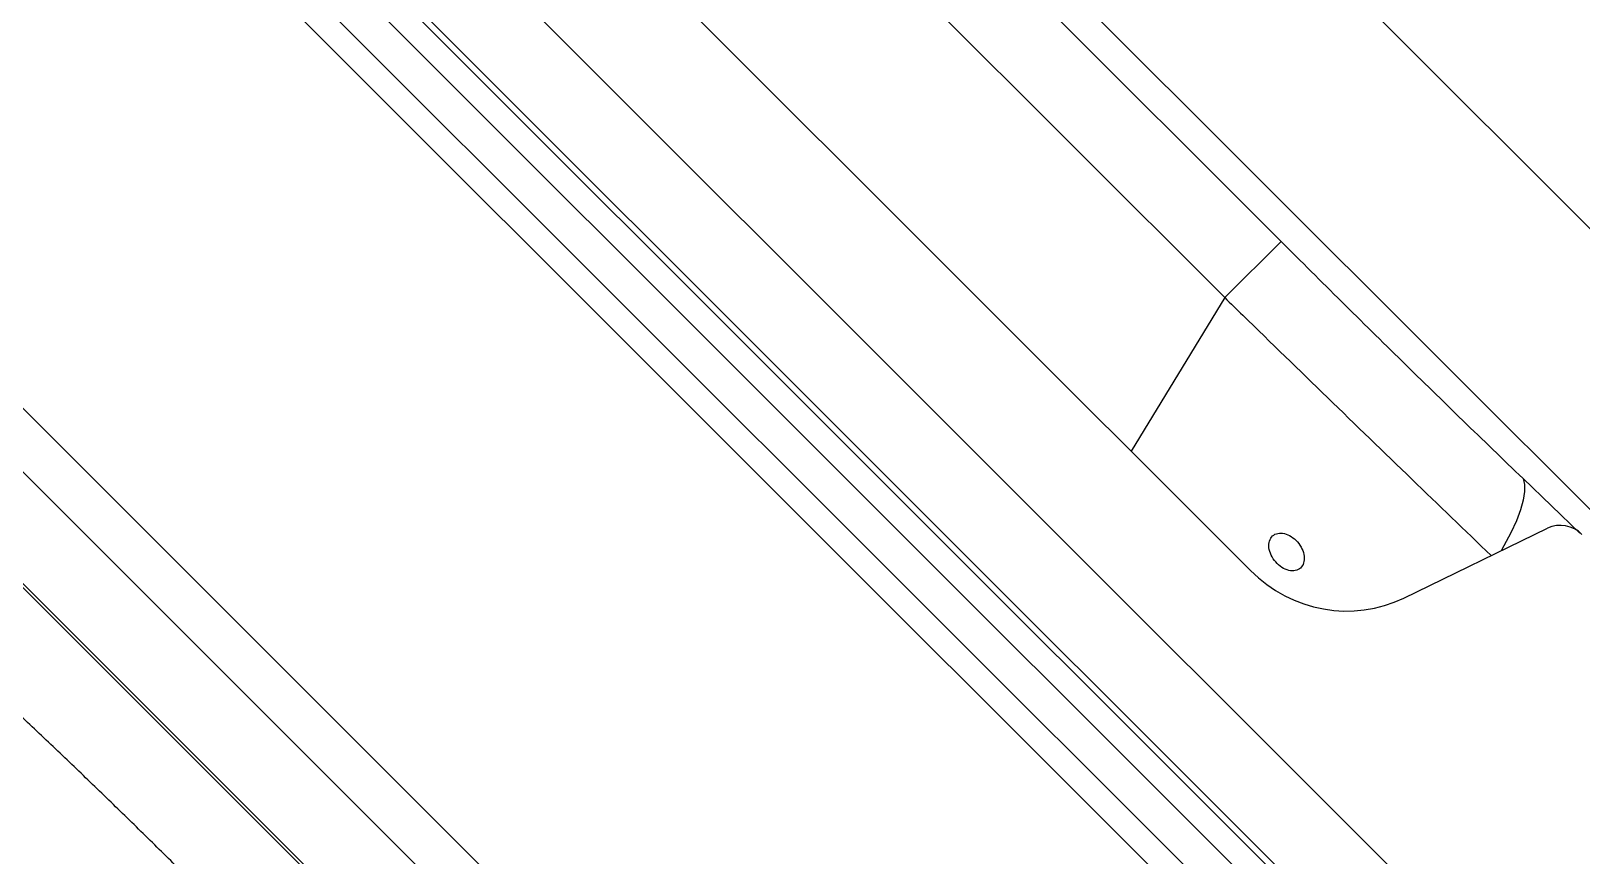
# Model space of a CAD drawing. Extents: x 527 to 611, y 788 to 934.
# Drawn here: x 598.96 to 604.59, y 875.97 to 878.96 of the extents above; entities that cross this region are included whole.
import ezdxf

# ---------------------------------------------------------------- set-up
doc = ezdxf.new("R2010")
doc.units = 0
doc.header["$MEASUREMENT"] = 0
doc.layers.add('1', color=4, linetype='Continuous')
doc.layers.add('GEOMETRY', color=4, linetype='Continuous', lineweight=25)

# ---------------------------------------------------------------- blocks, each defined once
blk = doc.blocks.new('2026_FLASH')
at = {"layer": 'GEOMETRY'}
for p, q in [((79.4272, 73.0353), (73.0352, 79.4273)), ((72.7838, 78.6581), (78.6581, 72.7838)), ((72.4464, 76.9721), (76.972, 72.4464)), ((76.7675, 72.2422), (72.242, 76.7676)), ((72.5736, 76.4028), (76.4028, 72.5736)), ((74.8805, 76.4144), (76.4144, 74.8805)), ((76.3416, 72.5125), (72.5124, 76.3416)), ((76.3038, 73.6845), (73.6845, 76.3038)), ((74.6761, 76.21), (76.21, 74.6761)), ((69.7236, 76.1656), (76.1656, 69.7237)), ((69.9749, 76.1466), (76.1466, 69.9749)), ((72.5405, 76.1364), (76.1364, 72.5406)), ((76.0729, 72.477), (72.477, 76.0728)), ((70.0066, 75.463), (75.463, 70.0066)), ((70.0139, 75.4703), (75.4703, 70.0139)), ((76.4144, 74.8805), (76.21, 74.6761)), ((76.21, 74.6761), (75.8704, 74.1179)), ((77.293, 74.0188), (77.4991, 73.8206)), ((76.8604, 73.5848), (77.3824, 73.8385))]:
    blk.add_line(p, q, dxfattribs=at)
at = {"layer": 'GEOMETRY', "flags": 128}
blk.add_lwpolyline([(77.293, 74.0188), (77.2985, 73.9977), (77.2989, 73.9717), (77.294, 73.9408), (77.2839, 73.9053), (77.2688, 73.8654), (77.2486, 73.8216), (77.2236, 73.7739), (77.2137, 73.7565)], dxfattribs=at)
at = {"layer": 'GEOMETRY'}
for centre, major_axis, ratio, start_param, end_param in [((77.4338, 73.7511), (0.0965, -0.0402), 0.922125, 1.151051, 2.458075), ((76.6415, 74.0401), (-0.1929, 0.4669), 0.965222, 1.977157, 3.200048)]:
    blk.add_ellipse(centre, major_axis=major_axis, ratio=ratio, start_param=start_param, end_param=end_param, dxfattribs=at)
for points, knots in [([(76.4144, 74.8805), (76.4876, 74.8074), (76.5608, 74.7345), (76.7075, 74.5892), (76.7809, 74.5168), (76.9276, 74.3729), (77.001, 74.3013), (77.1473, 74.1592), (77.2202, 74.0887), (77.293, 74.0188)], [0, 0, 0, 0, 0.25, 0.25, 0.5, 0.5, 0.75, 0.75, 1, 1, 1, 1]), ([(76.21, 74.6761), (76.21, 74.6761), (76.232, 74.6547), (76.3564, 74.5334), (76.5834, 74.3125), (76.8848, 74.0206), (77.0817, 73.831), (77.1774, 73.7388)], [0, 0, 0, 0, 0.0000017, 0.0677494, 0.383937, 0.700471, 1, 1, 1, 1]), ([(76.3736, 73.754), (76.3763, 73.7451), (76.3848, 73.7271), (76.4051, 73.7039), (76.4298, 73.6879), (76.4552, 73.6817), (76.4775, 73.6862), (76.4933, 73.7008), (76.5002, 73.7232), (76.4971, 73.7501), (76.4844, 73.7772), (76.4642, 73.8005), (76.4394, 73.8164), (76.4138, 73.8225), (76.3914, 73.8179), (76.3755, 73.8033), (76.3687, 73.7809), (76.3709, 73.763), (76.3736, 73.754)], [0, 0, 0, 0, 0.062534, 0.125017, 0.187472, 0.249921, 0.312391, 0.374911, 0.437455, 0.499943, 0.562401, 0.624854, 0.687324, 0.749839, 0.812385, 0.874875, 0.937331, 1, 1, 1, 1]), ([(73.1573, 71.8388), (73.1306, 71.867), (73.0772, 71.9235), (72.9967, 72.0079), (72.916, 72.092), (72.8349, 72.1757), (72.7536, 72.2592), (72.6719, 72.3423), (72.59, 72.4252), (72.4913, 72.5242), (72.3756, 72.6392), (72.2426, 72.7699), (72.1088, 72.8998), (71.9743, 73.029), (71.8839, 73.1145), (71.8388, 73.1572)], [0, 0, 0, 0, 0.062527, 0.125046, 0.187556, 0.250058, 0.312552, 0.375038, 0.437517, 0.499988, 0.599957, 0.699942, 0.799943, 0.899962, 1, 1, 1, 1])]:
    blk.add_open_spline(points, degree=3, knots=knots, dxfattribs=at)

msp = doc.modelspace()

# ---------------------------------------------------------------- block references
at = {"layer": '1'}
msp.add_blockref('2026_FLASH', (527.0792, 803.3138), dxfattribs=at)

doc.saveas('drawing.dxf')
